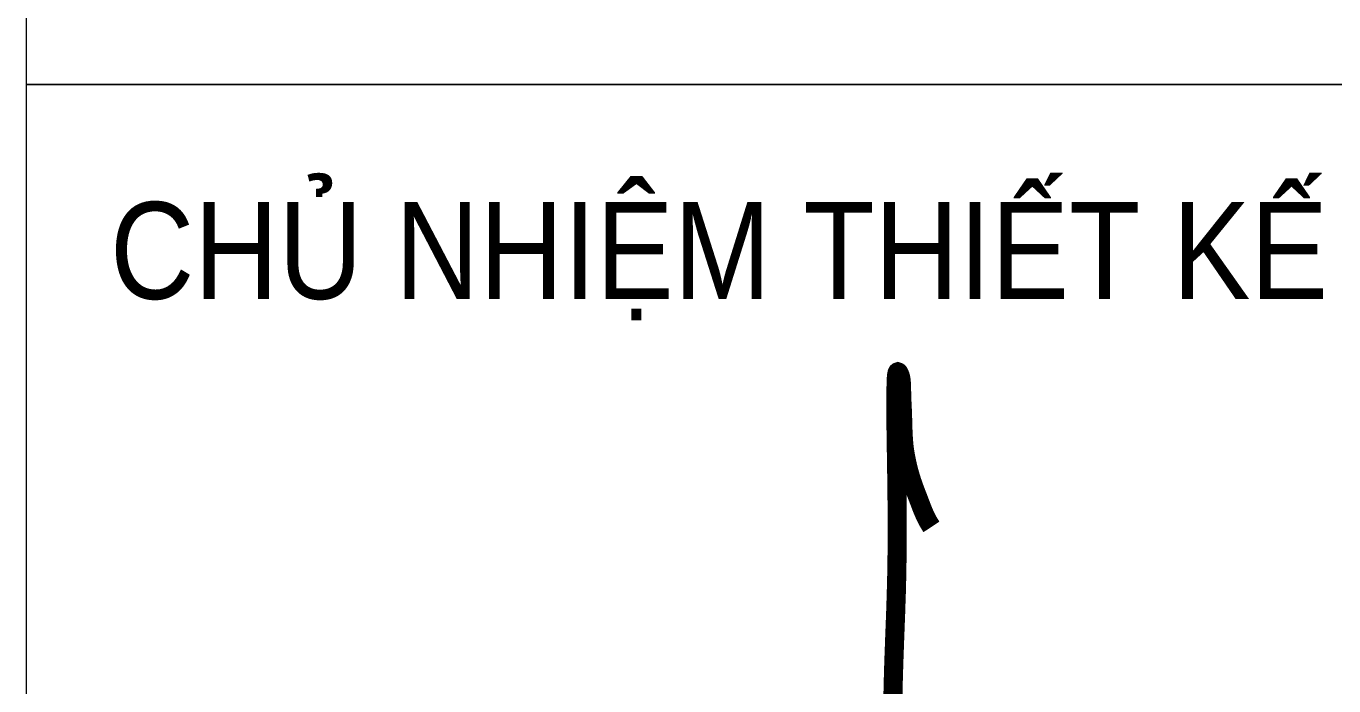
# Model space of a CAD drawing. Header units: millimetres. Extents: x 142758 to 365363, y -504867 to -449406.
# Drawn here: x 218914 to 219953, y -470882 to -470357 of the extents above; entities that cross this region are included whole.
import ezdxf
from ezdxf.enums import TextEntityAlignment as Align

# ---------------------------------------------------------------- set-up
doc = ezdxf.new("R2010")
doc.units = ezdxf.units.MM
doc.header["$LTSCALE"] = 20
doc.header["$MEASUREMENT"] = 0
doc.layers.add('Khungten_LCDI', color=7, linetype='Continuous')
for name, color, linetype, lineweight in [('LC ISO', 153, 'Continuous', 13), ('LC Net thay', 7, 'Continuous', 25), ('LC Text1', 3, 'Continuous', 20)]:
    doc.layers.add(name, color=color, linetype=linetype, lineweight=lineweight)
doc.styles.add('Khungten', font='VHAVAN.TTF', dxfattribs={"width": 0.9, "height": 5000})
doc.styles.add('Title', font='VHBLACK.TTF', dxfattribs={"width": 0.8})

# ---------------------------------------------------------------- blocks, each defined once
blk = doc.blocks.new('Mr. Giang')
at = {"layer": 'LC ISO', "const_width": 50}
blk.add_lwpolyline([(1171.8, 1305.3), (1170.8, 1306.8), (1169.8, 1308.4), (1168.9, 1310), (1167.9, 1311.5), (1167, 1313.1), (1166, 1314.7), (1165.1, 1316.2), (1164.2, 1317.8), (1163.2, 1319.4), (1162, 1321.6), (1161.5, 1322.6), (1160.6, 1324.2), (1159.7, 1325.8), (1158.9, 1327.5), (1158.1, 1329.1), (1157.3, 1330.7), (1156.5, 1332.4), (1155.7, 1334), (1154.9, 1335.7), (1154.2, 1337.4), (1153.4, 1339), (1152.7, 1340.7), (1152, 1342.4), (1151.2, 1344.1), (1150.5, 1345.8), (1149.8, 1347.5), (1149.1, 1349.2), (1148.4, 1350.9), (1147.7, 1352.6), (1147.1, 1354.3), (1146.4, 1356), (1145.7, 1357.7), (1145.1, 1359.4), (1144.4, 1361.1), (1143.8, 1362.8), (1143.1, 1364.6), (1142.4, 1366.3), (1141.8, 1368), (1141.1, 1369.7), (1140.5, 1371.4), (1139.8, 1373.1), (1139, 1375.3), (1138.5, 1376.6), (1137.9, 1378.3), (1137.2, 1380), (1136.6, 1381.7), (1135.9, 1383.4), (1135.2, 1385.1), (1134.6, 1386.8), (1133.9, 1388.5), (1133.3, 1390.2), (1132.6, 1392), (1131.9, 1393.7), (1131.3, 1395.4), (1130.4, 1397.7), (1130, 1398.8), (1129.3, 1400.5), (1128.7, 1402.2), (1128.1, 1403.9), (1127.4, 1405.7), (1126.8, 1407.4), (1126.2, 1409.1), (1125.5, 1410.8), (1124.9, 1412.5), (1124.3, 1414.3), (1123.7, 1416), (1123.1, 1417.7), (1122.5, 1419.5), (1121.9, 1421.2), (1121.3, 1422.9), (1120.7, 1424.7), (1120.1, 1426.4), (1119.6, 1428.1), (1119, 1429.9), (1118.6, 1431.1), (1117.9, 1433.4), (1117.4, 1435.1), (1116.8, 1436.9), (1116.3, 1438.6), (1115.8, 1440.4), (1115.3, 1442.2), (1114.8, 1443.9), (1114.3, 1445.7), (1113.8, 1447.5), (1113.3, 1449.2), (1112.8, 1451), (1112.4, 1452.8), (1111.9, 1454.5), (1111.5, 1456.3), (1111, 1458.1), (1110.6, 1459.9), (1110.1, 1461.7), (1109.7, 1463.4), (1109.3, 1465.2), (1108.9, 1467), (1108.5, 1468.8), (1108.1, 1470.6), (1107.7, 1472.4), (1107.4, 1473.4), (1106.9, 1476), (1106.5, 1477.7), (1106.1, 1479.5), (1105.8, 1481.3), (1105.4, 1483.1), (1105, 1484.9), (1104.7, 1486.7), (1104.4, 1488.5), (1104, 1490.3), (1103.7, 1492.1), (1103.4, 1493.9), (1103.1, 1495.8), (1102.8, 1497.6), (1102.5, 1499.4), (1102.2, 1501.2), (1101.9, 1503), (1101.6, 1504.8), (1101.4, 1506.6), (1101.1, 1508.4), (1100.9, 1510.2), (1100.7, 1512.1), (1100.5, 1513.1), (1100.2, 1515.7), (1100, 1517.5), (1099.8, 1519.3), (1099.6, 1521.2), (1099.4, 1523), (1099.3, 1524.8), (1099.1, 1526.6), (1099, 1528.5), (1098.8, 1530.3), (1098.7, 1532.1), (1098.5, 1533.9), (1098.4, 1535.8), (1098.3, 1537.6), (1098.2, 1539.4), (1098, 1541.3), (1097.9, 1543.1), (1097.8, 1544.9), (1097.7, 1546.8), (1097.6, 1548.6), (1097.6, 1550.4), (1097.5, 1552.5), (1097.4, 1554.1), (1097.3, 1555.9), (1097.3, 1557.7), (1097.2, 1559.6), (1097.1, 1561.4), (1097.1, 1563.2), (1097, 1565.1), (1097, 1566.9), (1096.9, 1568.7), (1096.8, 1570.6), (1096.8, 1572.4), (1096.7, 1574.2), (1096.7, 1576.1), (1096.7, 1577.9), (1096.6, 1579.7), (1096.6, 1581.6), (1096.5, 1583.4), (1096.5, 1585.2), (1096.4, 1587.1), (1096.4, 1588.9), (1096.3, 1590.7), (1096.3, 1592.6), (1096.2, 1594.4), (1096.2, 1596.2), (1096.1, 1598), (1096.1, 1599.9), (1096, 1601.7), (1095.9, 1603.5), (1095.9, 1605.4), (1095.8, 1607.2), (1095.7, 1609), (1095.7, 1610.8), (1095.6, 1612.2), (1095.5, 1614.5), (1095.4, 1616.3), (1095.3, 1618.2), (1095.2, 1620), (1095.1, 1621.8), (1095, 1623.6), (1095, 1625.5), (1094.9, 1627.3), (1094.8, 1629.1), (1094.7, 1631), (1094.6, 1632.8), (1094.5, 1634.6), (1094.4, 1636.4), (1094.3, 1638.3), (1094.3, 1640.1), (1094.2, 1641.3), (1094.1, 1643.8), (1094.1, 1645.6), (1094, 1647.5), (1094, 1649.3), (1093.9, 1651.2), (1093.9, 1653), (1093.8, 1654.9), (1093.8, 1656.7), (1093.8, 1658.5), (1093.7, 1660.4), (1093.7, 1662.2), (1093.6, 1664.1), (1093.6, 1665.9), (1093.5, 1667.7), (1093.5, 1669.6), (1093.4, 1671.4), (1093.4, 1673.2), (1093.3, 1675), (1093.2, 1676.8), (1093.1, 1678.6), (1093.1, 1680.4), (1092.9, 1682.5), (1092.9, 1684), (1092.7, 1685.8), (1092.6, 1687.6), (1092.4, 1689.4), (1092.2, 1691.2), (1091.9, 1693), (1091.6, 1694.8), (1091.3, 1696.6), (1090.8, 1698.4), (1090.3, 1700.2), (1089.7, 1702.1), (1089.4, 1703), (1088.3, 1705.7), (1087.5, 1707.4), (1086.5, 1709.1), (1085.9, 1710), (1085.2, 1710.8), (1084.6, 1711.2), (1084, 1711.4), (1083.4, 1711.2), (1082.9, 1710.8), (1082.4, 1710), (1082, 1709.1), (1081.6, 1707.9), (1081.3, 1706.4), (1081, 1704.8), (1080.7, 1702.9), (1080.4, 1700.9), (1080.2, 1698.7), (1080, 1696.3), (1079.8, 1693.9), (1079.7, 1691.2), (1079.5, 1688.5), (1079.4, 1685.7), (1079.4, 1682.8), (1079.3, 1679.8), (1079.2, 1676.8), (1079.2, 1673.8), (1079.1, 1670.7), (1079.1, 1667.6), (1079.1, 1664.5), (1079.1, 1661.5), (1079.1, 1658.9), (1079, 1655.5), (1079, 1652.5), (1079, 1649.7), (1079, 1646.8), (1079, 1644), (1079, 1641.3), (1079, 1638.6), (1079, 1635.9), (1078.9, 1633.3), (1078.9, 1630.7), (1078.9, 1628.2), (1078.9, 1625.7), (1078.9, 1623.2), (1078.9, 1620.8), (1078.9, 1618.4), (1078.9, 1616.1), (1078.9, 1613.8), (1078.9, 1611.5), (1078.9, 1609.2), (1078.9, 1607), (1078.9, 1604.9), (1078.9, 1602.7), (1078.9, 1600.6), (1078.9, 1598.6), (1078.9, 1596.5), (1078.9, 1594.5), (1078.9, 1592.5), (1078.9, 1590.6), (1078.9, 1588.6), (1079, 1586.7), (1079, 1584.9), (1079, 1583), (1079, 1581.2), (1079, 1579.4), (1079, 1577.6), (1079, 1575.9), (1079, 1574.2), (1079, 1572.5), (1079, 1570.8), (1079.1, 1569.1), (1079.1, 1567.5), (1079.1, 1565.9), (1079.1, 1564.3), (1079.1, 1562.7), (1079.1, 1561.1), (1079.1, 1559.6), (1079.2, 1558), (1079.2, 1556.5), (1079.2, 1555), (1079.2, 1553.5), (1079.2, 1552), (1079.2, 1550.6), (1079.3, 1549.1), (1079.3, 1547.7), (1079.3, 1546.2), (1079.3, 1544.8), (1079.3, 1543.4), (1079.4, 1542), (1079.4, 1540.6), (1079.4, 1539.2), (1079.4, 1537.8), (1079.4, 1536.4), (1079.5, 1535), (1079.5, 1533.7), (1079.5, 1532.3), (1079.5, 1530.9), (1079.6, 1529.6), (1079.6, 1528.2), (1079.6, 1526.8), (1079.6, 1525.5), (1079.7, 1524.1), (1079.7, 1522.7), (1079.7, 1521.4), (1079.7, 1520), (1079.7, 1518.6), (1079.8, 1517.2), (1079.8, 1515.9), (1079.8, 1514.5), (1079.8, 1513.1), (1079.9, 1511.7), (1079.9, 1510.3), (1079.9, 1508.8), (1079.9, 1507.4), (1080, 1506), (1080, 1504.5), (1080, 1503.1), (1080, 1501.6), (1080.1, 1500.1), (1080.1, 1498.7), (1080.1, 1497.2), (1080.1, 1495.7), (1080.2, 1494.2), (1080.2, 1492.7), (1080.2, 1491.2), (1080.3, 1489.6), (1080.3, 1488.1), (1080.3, 1486.6), (1080.3, 1485), (1080.4, 1483.5), (1080.4, 1481.9), (1080.4, 1480.3), (1080.4, 1478.8), (1080.5, 1477.2), (1080.5, 1475.6), (1080.5, 1474), (1080.5, 1472.4), (1080.6, 1470.8), (1080.6, 1469.2), (1080.6, 1467.5), (1080.6, 1465.9), (1080.7, 1464.3), (1080.7, 1462.6), (1080.7, 1461), (1080.7, 1459.3), (1080.8, 1457.7), (1080.8, 1456), (1080.8, 1454.3), (1080.8, 1452.6), (1080.9, 1450.9), (1080.9, 1449.2), (1080.9, 1447.5), (1080.9, 1445.8), (1081, 1444.1), (1081, 1442.4), (1081, 1440.7), (1081, 1439), (1081.1, 1437.2), (1081.1, 1435.5), (1081.1, 1433.7), (1081.1, 1432), (1081.2, 1430.2), (1081.2, 1428.5), (1081.2, 1426.7), (1081.2, 1424.9), (1081.2, 1423.2), (1081.3, 1421.4), (1081.3, 1419.6), (1081.3, 1417.8), (1081.3, 1416), (1081.4, 1414.2), (1081.4, 1412.4), (1081.4, 1410.6), (1081.4, 1408.8), (1081.4, 1406.9), (1081.5, 1405.1), (1081.5, 1403.3), (1081.5, 1401.5), (1081.5, 1399.6), (1081.5, 1397.8), (1081.6, 1395.9), (1081.6, 1394.1), (1081.6, 1392.2), (1081.6, 1390.4), (1081.6, 1388.5), (1081.6, 1386.6), (1081.7, 1384.8), (1081.7, 1382.9), (1081.7, 1381), (1081.7, 1379.1), (1081.7, 1377.3), (1081.8, 1375.4), (1081.8, 1373.5), (1081.8, 1371.6), (1081.8, 1369.7), (1081.8, 1367.8), (1081.8, 1365.9), (1081.8, 1364), (1081.9, 1362.1), (1081.9, 1360.1), (1081.9, 1358.2), (1081.9, 1356.3), (1081.9, 1354.4), (1081.9, 1352.5), (1081.9, 1350.5), (1081.9, 1348.6), (1082, 1346.7), (1082, 1344.7), (1082, 1342.8), (1082, 1340.9), (1082, 1338.9), (1082, 1337), (1082, 1335), (1082, 1333.1), (1082, 1331.1), (1082, 1329.2), (1082, 1327.2), (1082.1, 1325.3), (1082.1, 1323.3), (1082.1, 1321.4), (1082.1, 1319.4), (1082.1, 1317.4), (1082.1, 1315.5), (1082.1, 1313.5), (1082.1, 1311.5), (1082.1, 1309.6), (1082.1, 1307.6), (1082.1, 1305.6), (1082.1, 1303.7), (1082.1, 1301.7), (1082.1, 1299.7), (1082.1, 1297.7), (1082.1, 1295.8), (1082.1, 1293.8), (1082.1, 1291.8), (1082.1, 1289.8), (1082.1, 1287.8), (1082.1, 1285.9), (1082.1, 1283.9), (1082.1, 1281.9), (1082.1, 1279.9), (1082.1, 1277.9), (1082.1, 1276), (1082.1, 1274), (1082, 1272), (1082, 1270), (1082, 1268), (1082, 1266.1), (1082, 1264.1), (1082, 1262.1), (1082, 1260.1), (1082, 1258.1), (1082, 1256.1), (1082, 1254.2), (1081.9, 1252.2), (1081.9, 1250.2), (1081.9, 1248.2), (1081.9, 1246.2), (1081.9, 1244.3), (1081.9, 1242.3), (1081.9, 1240.3), (1081.8, 1238.3), (1081.8, 1236.4), (1081.8, 1234.4), (1081.8, 1232.4), (1081.8, 1230.5), (1081.7, 1228.5), (1081.7, 1226.5), (1081.7, 1224.6), (1081.7, 1222.6), (1081.7, 1220.6), (1081.6, 1218.7), (1081.6, 1216.7), (1081.6, 1214.7), (1081.6, 1212.8), (1081.5, 1210.8), (1081.5, 1208.9), (1081.5, 1206.9), (1081.4, 1205), (1081.4, 1203), (1081.4, 1201.1), (1081.3, 1199.1), (1081.3, 1197.2), (1081.3, 1195.3), (1081.2, 1192.6), (1081.2, 1191.4), (1081.2, 1189.5), (1081.1, 1187.5), (1081.1, 1185.6), (1081.1, 1183.7), (1081, 1181.8), (1081, 1179.8), (1081, 1177.9), (1080.9, 1176), (1080.9, 1174.1), (1080.8, 1172.2), (1080.8, 1170.3), (1080.7, 1168.4), (1080.7, 1166.5), (1080.7, 1164.6), (1080.6, 1162.7), (1080.6, 1160.8), (1080.5, 1158.9), (1080.5, 1157), (1080.4, 1155.1), (1080.4, 1153.2), (1080.3, 1151.3), (1080.3, 1149.4), (1080.2, 1147.5), (1080.2, 1145.7), (1080.1, 1143.8), (1080.1, 1141.9), (1080, 1140), (1080, 1138.1), (1079.9, 1136.3), (1079.9, 1134.4), (1079.8, 1132.5), (1079.8, 1130.7), (1079.7, 1128.8), (1079.6, 1126.9), (1079.6, 1125.1), (1079.5, 1123.2), (1079.5, 1121.4), (1079.4, 1119.5), (1079.4, 1117.7), (1079.3, 1115.8), (1079.2, 1113.9), (1079.2, 1112.1), (1079.1, 1110.2), (1079.1, 1108.4), (1079, 1106.6), (1078.9, 1104.7), (1078.9, 1102.9), (1078.8, 1101), (1078.8, 1099.2), (1078.7, 1097.4), (1078.6, 1095.5), (1078.6, 1093.7), (1078.5, 1091.8), (1078.4, 1090), (1078.4, 1088.2), (1078.3, 1086.3), (1078.3, 1084.5), (1078.2, 1082.7), (1078.1, 1080.9), (1078.1, 1079), (1078, 1077.2), (1077.9, 1075.4), (1077.9, 1073.6), (1077.8, 1071.7), (1077.7, 1069.9), (1077.7, 1068.1), (1077.6, 1066.3), (1077.5, 1064.5), (1077.5, 1062.7), (1077.4, 1060.8), (1077.3, 1059), (1077.3, 1057.2), (1077.2, 1055.4), (1077.1, 1053.6), (1077.1, 1051.8), (1077, 1050), (1076.9, 1048.2), (1076.9, 1046.3), (1076.8, 1044.5), (1076.7, 1042.7), (1076.7, 1040.9), (1076.6, 1039.1), (1076.5, 1037.3), (1076.4, 1035.5), (1076.4, 1033.7), (1076.3, 1031.9), (1076.2, 1030.1), (1076.2, 1028.3), (1076.1, 1026.5), (1076, 1024.7), (1076, 1022.9), (1075.9, 1021.1), (1075.8, 1019.3), (1075.8, 1017.5), (1075.7, 1015.7), (1075.6, 1013.9), (1075.6, 1012.1), (1075.5, 1010.3), (1075.4, 1008.5), (1075.4, 1006.7), (1075.3, 1004.9), (1075.2, 1003.1), (1075.2, 1001.3), (1075.1, 999.5), (1075, 997.7), (1075, 995.9), (1074.9, 994.1), (1074.8, 992.3), (1074.8, 990.5), (1074.7, 988.7), (1074.6, 987), (1074.6, 985.2), (1074.5, 983.4), (1074.4, 981.6), (1074.4, 979.8), (1074.3, 978), (1074.2, 976.2), (1074.2, 974.4), (1074.1, 972.6), (1074, 970.8), (1074, 969), (1073.9, 967.2), (1073.9, 965.4), (1073.8, 963.6), (1073.7, 961.8), (1073.7, 960), (1073.6, 958.2), (1073.5, 956.4), (1073.5, 954.6), (1073.4, 952.8), (1073.4, 951), (1073.3, 949.2), (1073.3, 947.4), (1073.2, 945.6), (1073.1, 943.8), (1073.1, 942), (1073, 940.2), (1073, 938.4), (1072.9, 936.6), (1072.9, 934.8), (1072.8, 933), (1072.7, 931.2), (1072.7, 929.4), (1072.6, 927.6), (1072.6, 925.8), (1072.5, 924), (1072.5, 922.2), (1072.4, 920.4), (1072.4, 918.6), (1072.3, 916.8), (1072.3, 915.2), (1072.2, 913.1), (1072.2, 911.3), (1072.1, 909.5), (1072.1, 907.7), (1072, 905.9), (1072, 904.1), (1071.9, 902.3), (1071.9, 900.4), (1071.8, 898.6), (1071.8, 896.8), (1071.8, 895), (1071.7, 893.2), (1071.7, 891.3), (1071.6, 889.5), (1071.6, 887.7), (1071.5, 885.9), (1071.5, 884.1), (1071.5, 882.2), (1071.4, 880.4), (1071.4, 878.6), (1071.4, 876.8), (1071.3, 874.9), (1071.3, 873.1), (1071.3, 871.3), (1071.2, 869.5), (1071.2, 867.6), (1071.2, 865.8), (1071.1, 864), (1071.1, 862.1)], dxfattribs=at)
blk = doc.blocks.new('Nha o can bo nhan vien Trung doan')
at = {"layer": 'Khungten_LCDI', "color": 9, "lineweight": 15}
for points in [[(36750, 446.3), (40450, 446.3), (40450, 2437.2), (36750, 2437.2)], [(36750, -1521.9), (40450, -1521.9), (40450, 446.3), (36750, 446.3)]]:
    blk.add_lwpolyline(points, close=True, dxfattribs=at)
at = {"layer": 'LC ISO', "xscale": 0.5517597090018896, "yscale": 0.5517597090018896, "zscale": 0.5517597090018896}
blk.add_blockref('Mr. Giang', (37411.4, -913.2), dxfattribs=at)
at = {"color": 7, "style": 'Khungten', "width": 0.9}
blk.add_text('chñ nhiÖm thiÕt kÕ - chief of design', height=140, dxfattribs=at).set_placement((38565.6, 136.4), align=Align.CENTER)
at = {"color": 7, "style": 'Khungten', "width": 0.8}
for tag, p in [('REVISION', (39498.8, -10746.3)), ('NGAYHT', (39546.1, -11609.4))]:
    blk.add_attdef(tag, text='', height=200, dxfattribs=at).set_placement(p, align=Align.CENTER)
at = {"layer": 'LC Text1', "style": 'Title', "width": 1.485915}
for tag, p, p2 in [('TENBANVE1', (36912.7, -8885.8), (40339.1, -8885.8)), ('TENBANVE2', (36912.7, -9562.5), (40339.1, -9562.5))]:
    blk.add_attdef(tag, text='', height=250, dxfattribs=at).set_placement(p, p2, align=Align.FIT)
at = {"layer": 'LC Text1', "style": 'Title', "width": 0.7}
blk.add_attdef('SOBANVE', text='', height=250, dxfattribs=at).set_placement((39562, -13896.2), align=Align.CENTER)

msp = doc.modelspace()

# ---------------------------------------------------------------- block references
at = {"layer": 'LC Net thay', "xscale": 0.55, "yscale": 0.55, "zscale": 0.55}
msp.add_blockref('Nha o can bo nhan vien Trung doan', (198701.3, -470649.3), dxfattribs=at)

doc.saveas('drawing.dxf')
